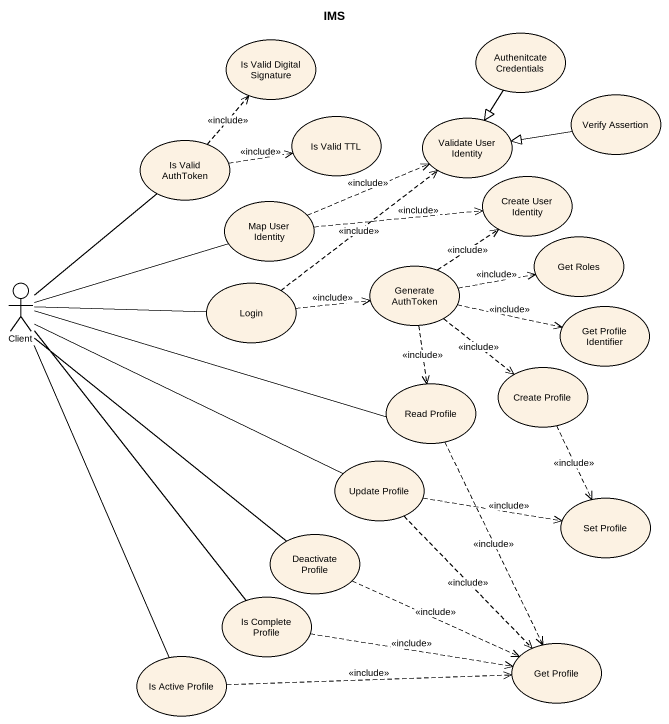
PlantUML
@startuml
title IMS
usecase "Authenitcate Credentials" as Authenitcate_Credentials
usecase "Is Valid Digital Signature" as Is_Valid_Digital_Signature
usecase "Verify Assertion" as Verify_Assertion
usecase "Is Valid AuthToken" as Is_Valid_AuthToken
usecase "Is Valid TTL" as Is_Valid_TTL
usecase "Validate User Identity" as Validate_User_Identity
usecase "Create User Identity" as Create_User_Identity
usecase "Map User Identity" as Map_User_Identity
usecase "Generate AuthToken" as Generate_AuthToken
usecase "Get Roles" as Get_Roles
actor Client
usecase Login
usecase "Get Profile Identifier" as Get_Profile_Identifier
usecase "Create Profile" as Create_Profile
usecase "Read Profile" as Read_Profile
usecase "Update Profile" as Update_Profile
usecase "Set Profile" as Set_Profile
usecase "Deactivate Profile" as Deactivate_Profile
usecase "Is Complete Profile" as Is_Complete_Profile
usecase "Get Profile" as Get_Profile
usecase "Is Active Profile" as Is_Active_Profile
Authenitcate_Credentials --|> Validate_User_Identity
Verify_Assertion -left-|> Validate_User_Identity
Is_Valid_AuthToken .up.> Is_Valid_Digital_Signature : <<include>>
Is_Valid_AuthToken .right.> Is_Valid_TTL : <<include>>
Map_User_Identity .right.> Validate_User_Identity : <<include>>
Map_User_Identity .right.> Create_User_Identity : <<include>>
Generate_AuthToken .up.> Create_User_Identity : <<include>>
Generate_AuthToken .right.> Get_Roles : <<include>>
Generate_AuthToken .right.> Get_Profile_Identifier : <<include>>
Generate_AuthToken ..> Create_Profile : <<include>>
Generate_AuthToken ..> Read_Profile : <<include>>
Client -up- Is_Valid_AuthToken
Client -right- Map_User_Identity
Client -right- Login
Client -right- Read_Profile
Client -right- Update_Profile
Client -- Deactivate_Profile
Client -- Is_Complete_Profile
Client -- Is_Active_Profile
Login .up.> Validate_User_Identity : <<include>>
Login .right.> Generate_AuthToken : <<include>>
Create_Profile ..> Set_Profile : <<include>>
Read_Profile ..> Get_Profile : <<include>>
Update_Profile .right.> Set_Profile : <<include>>
Update_Profile ..> Get_Profile : <<include>>
Deactivate_Profile .right.> Get_Profile : <<include>>
Is_Complete_Profile .right.> Get_Profile : <<include>>
Is_Active_Profile .right.> Get_Profile : <<include>>
@enduml
